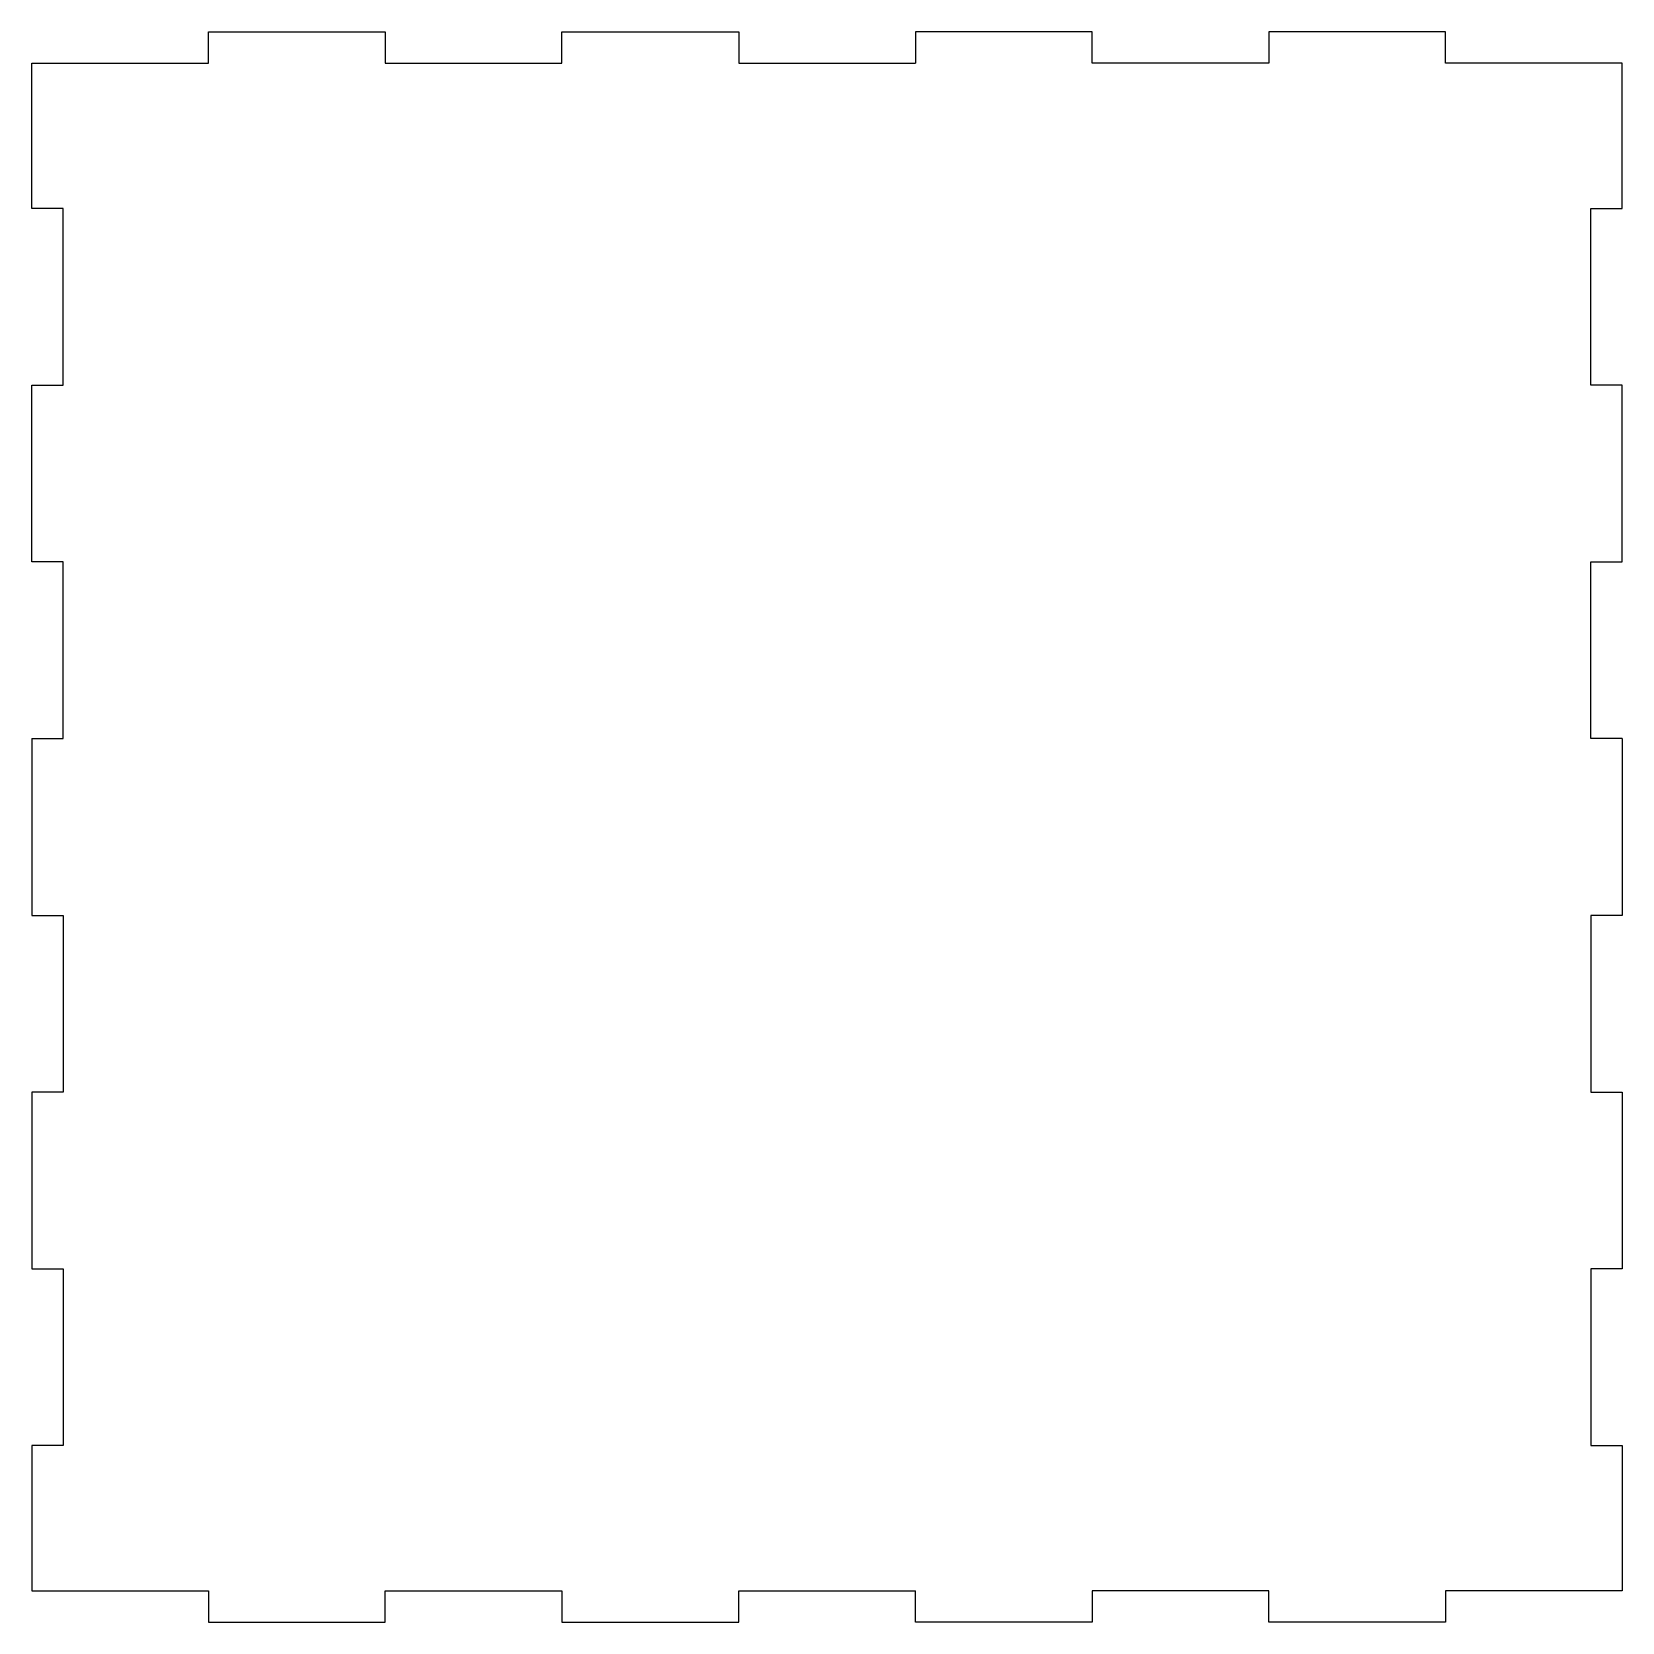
# Model space of a CAD drawing. Header units: millimetres. Extents: x 3 to 155, y 142 to 294.
import ezdxf

# ---------------------------------------------------------------- set-up
doc = ezdxf.new("R2010")
doc.units = ezdxf.units.MM

msp = doc.modelspace()

# ---------------------------------------------------------------- linework, layer by layer
at = {"color": 7, "linetype": 'Continuous', "lineweight": 25}
for p, q in [((19.59, 291.22), (19.59, 294.22)), ((19.59, 294.22), (36.48, 294.22)), ((36.48, 294.22), (36.48, 291.22)), ((53.37, 291.22), (53.37, 294.22)), ((53.37, 294.22), (70.26, 294.22)), ((70.26, 294.22), (70.26, 291.22)), ((104.04, 294.22), (87.15, 294.22)), ((87.15, 294.22), (87.15, 291.22)), ((104.04, 291.22), (104.04, 294.22)), ((120.92, 294.22), (120.92, 291.22)), ((137.81, 294.22), (120.92, 294.22)), ((137.81, 291.22), (137.81, 294.22)), ((2.7, 277.33), (2.7, 291.22)), ((2.7, 291.22), (19.59, 291.22)), ((36.48, 291.22), (53.37, 291.22)), ((70.26, 291.22), (87.15, 291.22)), ((120.92, 291.22), (104.04, 291.22)), ((154.7, 291.22), (137.81, 291.22)), ((154.7, 277.33), (154.7, 291.22)), ((5.7, 277.33), (2.7, 277.33)), ((5.7, 260.44), (5.7, 277.33)), ((151.7, 277.33), (154.7, 277.33)), ((151.7, 260.44), (151.7, 277.33)), ((2.7, 243.55), (2.7, 260.44)), ((2.7, 260.44), (5.7, 260.44)), ((154.7, 260.44), (151.7, 260.44)), ((154.7, 243.55), (154.7, 260.44)), ((5.7, 243.55), (2.7, 243.55)), ((5.7, 226.66), (5.7, 243.55)), ((151.7, 243.55), (154.7, 243.55)), ((151.7, 226.66), (151.7, 243.55)), ((2.7, 226.66), (5.7, 226.66)), ((2.7, 226.66), (2.7, 209.77)), ((154.7, 226.66), (151.7, 226.66)), ((154.7, 226.66), (154.7, 209.77)), ((2.7, 209.77), (5.7, 209.77)), ((5.7, 209.77), (5.7, 192.88)), ((154.7, 209.77), (151.7, 209.77)), ((151.7, 209.77), (151.7, 192.88)), ((2.7, 192.88), (2.7, 176)), ((5.7, 192.88), (2.7, 192.88)), ((151.7, 192.88), (154.7, 192.88)), ((154.7, 192.88), (154.7, 176)), ((2.7, 176), (5.7, 176)), ((5.7, 176), (5.7, 159.11)), ((154.7, 176), (151.7, 176)), ((151.7, 176), (151.7, 159.11)), ((5.7, 159.11), (2.7, 159.11)), ((2.7, 159.11), (2.7, 145.22)), ((151.7, 159.11), (154.7, 159.11)), ((154.7, 159.11), (154.7, 145.22)), ((2.7, 145.22), (19.59, 145.22)), ((19.59, 145.22), (19.59, 142.22)), ((36.48, 145.22), (53.37, 145.22)), ((36.48, 142.22), (36.48, 145.22)), ((53.37, 145.22), (53.37, 142.22)), ((70.26, 145.22), (87.15, 145.22)), ((70.26, 142.22), (70.26, 145.22)), ((87.15, 142.22), (87.15, 145.22)), ((120.92, 145.22), (104.04, 145.22)), ((104.04, 145.22), (104.04, 142.22)), ((120.92, 142.22), (120.92, 145.22)), ((154.7, 145.22), (137.81, 145.22)), ((137.81, 145.22), (137.81, 142.22)), ((19.59, 142.22), (36.48, 142.22)), ((53.37, 142.22), (70.26, 142.22)), ((104.04, 142.22), (87.15, 142.22)), ((137.81, 142.22), (120.92, 142.22))]:
    msp.add_line(p, q, dxfattribs=at)

doc.saveas('drawing.dxf')
